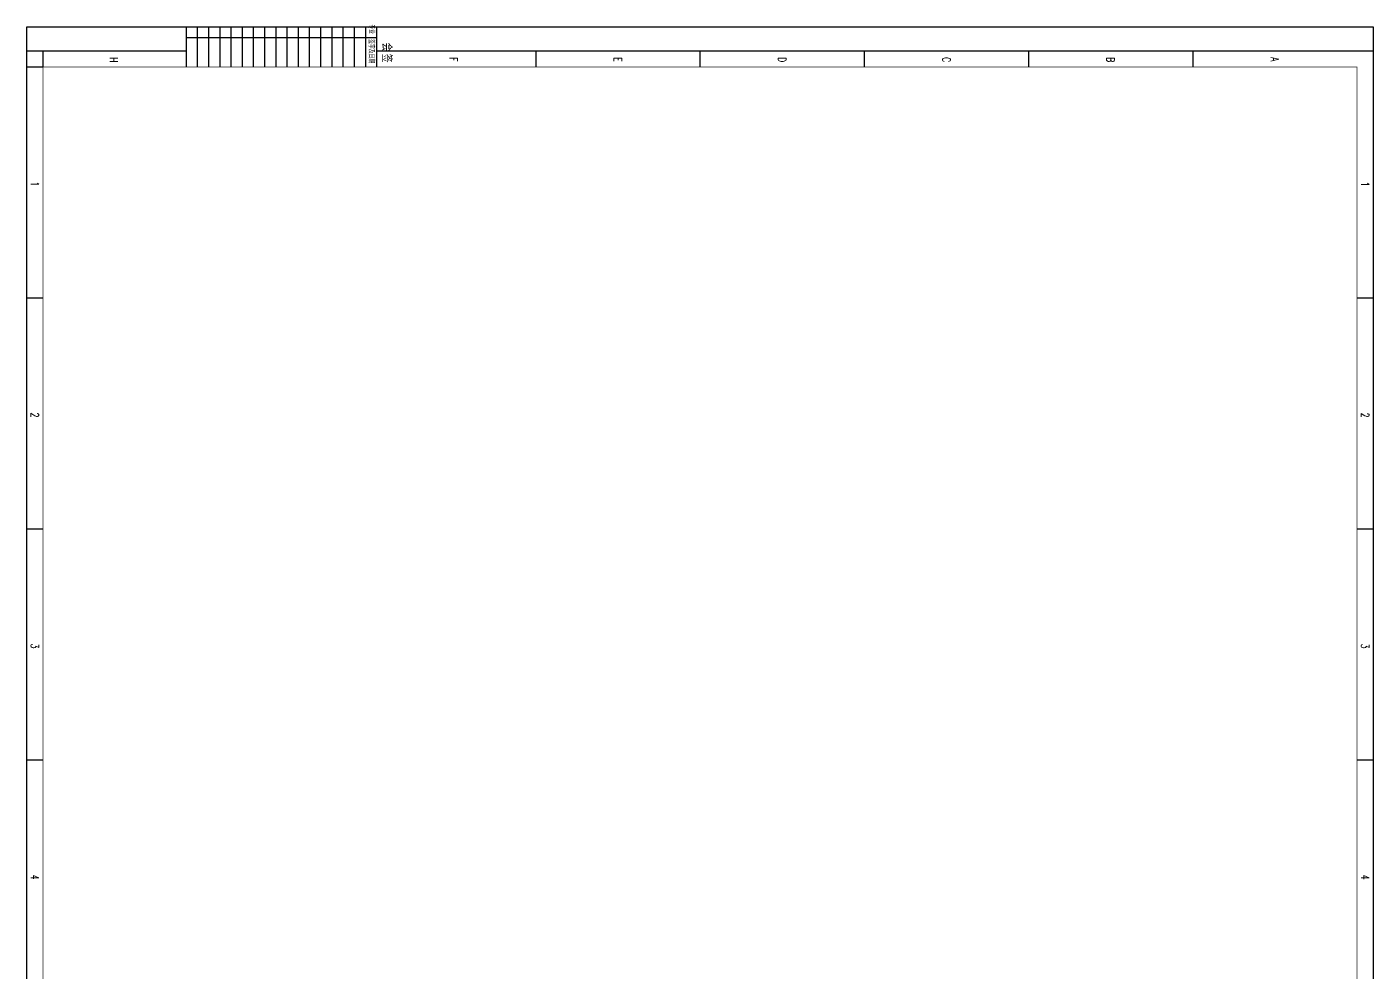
# Model space of a CAD drawing. Header units: millimetres. Extents: x 1121821 to 2245272, y -909469 to -453619.
# Drawn here: x 1121821 to 1122662, y -454209 to -453619 of the extents above; entities that cross this region are included whole.
import ezdxf
from ezdxf.enums import TextEntityAlignment as Align

# ---------------------------------------------------------------- set-up
doc = ezdxf.new("R2010")
doc.units = ezdxf.units.MM
doc.styles.add('bine', font='binee.shx', dxfattribs={"width": 0.7, "bigfont": 'binec.shx'})
doc.styles.add('HZbine', font='txt_____.ttf', dxfattribs={"width": 0.7, "bigfont": 'HZTXT'})

# ---------------------------------------------------------------- blocks, each defined once
blk = doc.blocks.new('会签')
at = {"color": 0}
for p, q in [((3629.69, -1305.73), (3604.69, -1305.73)), ((3611.37, -1424.73), (3611.37, -1305.73)), ((3629.69, -1312.73), (3604.69, -1312.73)), ((3629.69, -1319.73), (3604.69, -1319.73)), ((3629.69, -1326.73), (3604.69, -1326.73)), ((3629.69, -1333.73), (3604.69, -1333.73)), ((3629.69, -1340.73), (3604.69, -1340.73)), ((3629.69, -1347.73), (3604.69, -1347.73)), ((3629.69, -1354.73), (3604.69, -1354.73)), ((3629.69, -1361.73), (3604.69, -1361.73)), ((3629.69, -1368.73), (3604.69, -1368.73)), ((3629.69, -1375.73), (3604.69, -1375.73)), ((3629.69, -1382.73), (3604.69, -1382.73)), ((3629.69, -1389.73), (3604.69, -1389.73)), ((3629.69, -1396.73), (3604.69, -1396.73)), ((3629.69, -1403.73), (3604.69, -1403.73)), ((3629.69, -1410.73), (3604.69, -1410.73)), ((3629.69, -1417.73), (3604.69, -1417.73)), ((3629.69, -1424.73), (3604.69, -1424.73))]:
    blk.add_line(p, q, dxfattribs=at)
at = {"color": 0, "style": 'bine', "width": 0.7}
for s, height, p in [('会 签  ', 6, (3622.23, -1302.52)), ('专业   签字及日期', 3.3, (3615.2, -1310.89))]:
    blk.add_text(s, height=height, dxfattribs=at).set_placement(p, align=Align.CENTER)

msp = doc.modelspace()

# ---------------------------------------------------------------- linework, layer by layer
at = {"color": 4, "flags": 128}
for points in [[(1121820.59, -454807.62), (1121820.59, -453618.62)], [(1121820.59, -453618.62), (1122661.59, -453618.62)], [(1122661.59, -453618.62), (1122661.59, -454807.62)], [(1121830.59, -453787.86), (1121820.59, -453787.86)], [(1122661.59, -453787.94), (1122651.59, -453787.94)], [(1121830.59, -453932.1), (1121820.59, -453932.1)], [(1122661.59, -453932.18), (1122651.59, -453932.18)], [(1121830.59, -454076.34), (1121820.59, -454076.34)], [(1122661.59, -454076.42), (1122651.59, -454076.42)]]:
    msp.add_lwpolyline(points, dxfattribs=at)
msp.add_lwpolyline([(1121820.59, -453633.62), (1121920.22, -453633.62)])
at = {"flags": 128}
for points in [[(1121830.59, -453633.62), (1121830.59, -453643.62)], [(1122138.47, -453633.62), (1122138.47, -453643.62)], [(1122138.47, -453633.62), (1122138.47, -453643.62)], [(1122241.09, -453633.62), (1122241.09, -453643.62)], [(1122343.72, -453633.62), (1122343.72, -453643.62)], [(1122446.34, -453633.62), (1122446.34, -453643.62)], [(1122548.97, -453633.62), (1122548.97, -453643.62)], [(1121820.59, -453643.62), (1121830.59, -453643.62)]]:
    msp.add_lwpolyline(points, dxfattribs=at)
at = {"color": 4}
msp.add_lwpolyline([(1122039.22, -453633.62), (1122661.59, -453633.62)], dxfattribs=at)
at = {"const_width": 0.5}
msp.add_lwpolyline([(1122651.59, -453643.62), (1122651.59, -454797.54), (1121830.59, -454797.54), (1121830.59, -453643.62)], close=True, dxfattribs=at)

# ---------------------------------------------------------------- block references
at = {"color": 0, "rotation": 270}
msp.add_blockref('会签', (1123344.95, -450013.94), dxfattribs=at)

# ---------------------------------------------------------------- texts
at = {"color": 0, "style": 'HZbine', "width": 0.7}
for s, p in [('H', (1121872.32, -453637.48)), ('H', (1121872.32, -453637.48)), ('F', (1122084.65, -453637.48)), ('F', (1122084.65, -453637.48)), ('E', (1122187.27, -453637.48)), ('D', (1122289.9, -453637.48)), ('C', (1122392.52, -453637.48)), ('B', (1122495.15, -453637.48)), ('A', (1122597.77, -453637.48)), ('1', (1121823.09, -453715.16)), ('1', (1122654.09, -453715.24)), ('2', (1121823.09, -453859.4)), ('2', (1122654.09, -453859.48)), ('3', (1121823.09, -454003.64)), ('3', (1122654.09, -454003.72)), ('4', (1121823.09, -454147.88)), ('4', (1122654.09, -454147.96))]:
    msp.add_text(s, height=5, rotation=270, dxfattribs=at).set_placement(p)

doc.saveas('drawing.dxf')
